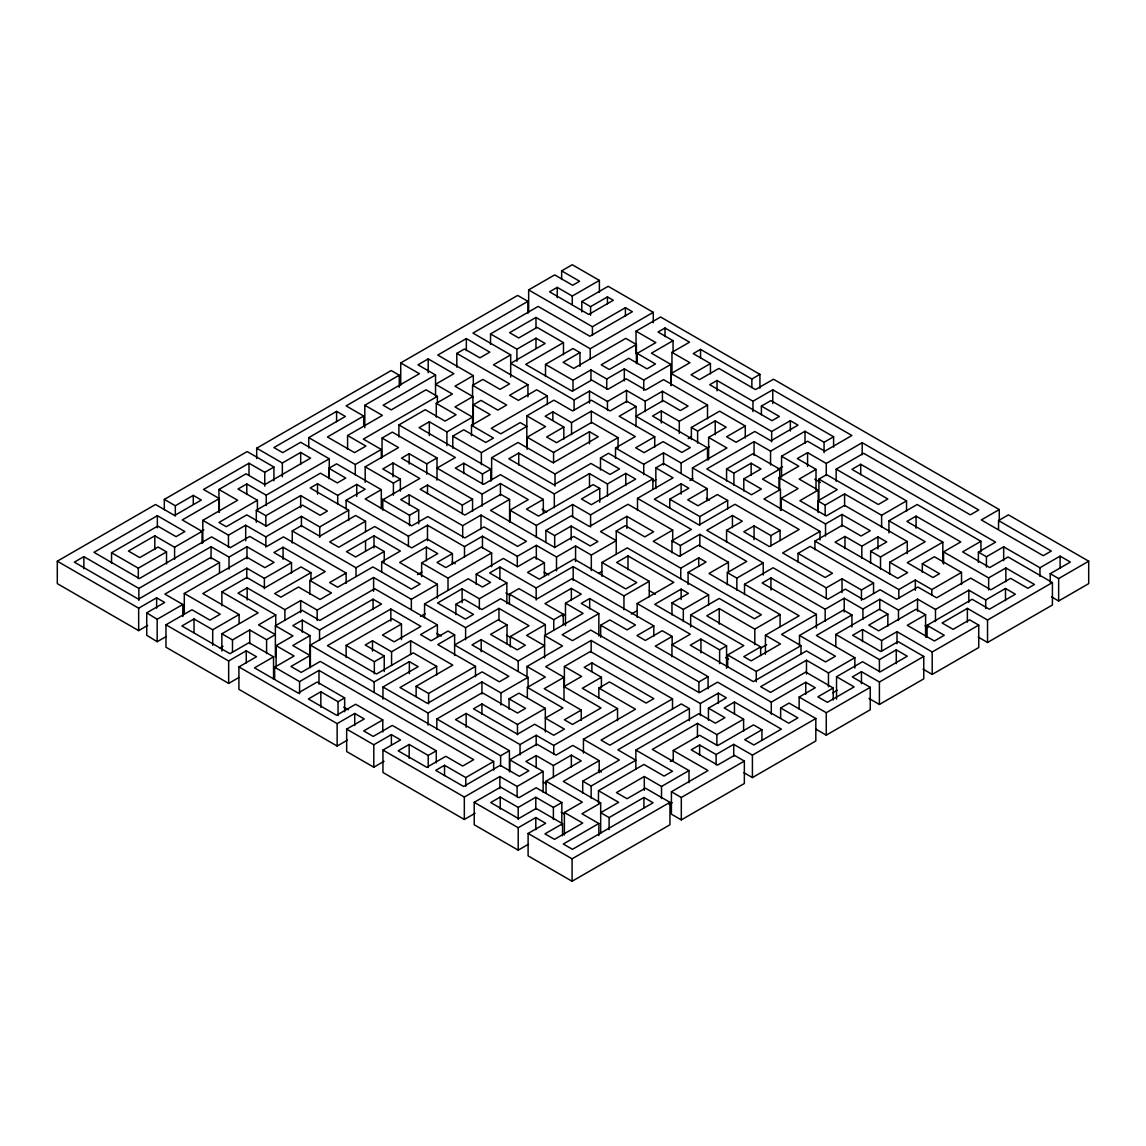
<?xml version="1.0" encoding="UTF-8"?>
<svg xmlns="http://www.w3.org/2000/svg" width="1146" height="1146" viewBox="0 0 1146 1146"><rect width="100%" height="100%" fill="white"/><g stroke="black" fill="none" stroke-linecap="round" stroke-linejoin="round"><path stroke-width="1.5" d="M147.648 625.43L138.666 630.615L57.3 583.629L57.3 561.196L155.527 504.498L174.593 515.499L201.338 500.043L193.287 495.387L175.324 505.758L164.322 499.412L164.322 509.769M164.322 499.412L247.164 451.581L273.923 467.038L273.923 480.833M400.728 385.357L400.728 362.924L517.648 295.424L527.919 301.341L527.919 313.417M528.65 312.342L528.65 289.924L554.678 274.897L572.628 285.268L579.604 281.243L561.64 270.871L561.64 279.495M561.64 270.871L572.269 264.74L599.387 280.398L599.387 292.474M256.69 458.558L256.69 448.201L391.201 370.545L399.266 375.2L399.266 387.276M184.305 614.184L184.305 593.47L246.977 557.285L264.941 567.657L274.095 562.371L246.977 546.714L229.014 557.071L211.05 546.714L138.852 588.399L83.873 556.655L74.347 562.156L138.48 599.186L210.692 557.5L219.488 562.571L219.488 572.928M308.732 447.971L308.732 437.629L345.39 416.456L336.595 411.385L273.923 447.57L282.718 452.641L300.667 442.27L329.26 458.787L329.26 477.767M399.266 375.2L346.121 405.885L363.712 416.041L363.712 426.384M436.282 417.144L436.282 403.335L452.412 394.023L435.552 384.297L453.873 373.711L428.217 358.899L417.961 364.829L435.552 374.986L435.552 396.373M527.919 301.341L472.94 333.085L510.686 354.888L510.686 377.149M111.549 563.087L111.549 552.744L157.733 526.071L176.054 536.657L184.85 531.572L157.36 515.7L93.958 552.315L139.397 578.558L211.609 536.872L230.303 547.659L249.728 536.443L266.946 546.384L283.449 536.872L346.121 573.057L346.121 583.4M273.923 467.038L264.755 472.324L248.997 463.228L203.544 489.471L219.301 498.567L219.301 512.362M456.81 367.207L456.81 353.398L464.502 348.957L479.902 357.839L489.8 352.137L466.336 338.586L437.758 355.088L473.312 375.616L473.312 385.973M599.387 280.398L572.269 296.055L557.243 287.374L549.536 291.815L588.758 314.462L613.311 300.281L607.452 296.9L590.591 306.641L581.796 301.556L581.796 311.913M218.943 511.904L218.943 489.471L246.061 473.814L264.755 484.6L310.566 458.142L300.667 452.441L282.346 463.013L256.69 448.201M364.815 427.673L364.815 405.24L419.422 373.711L400.728 362.924M490.531 344.287L490.531 333.93L538.176 306.426L589.861 336.265L632.377 311.712L625.415 307.687L592.425 326.739L528.65 289.924M202.083 543.448L202.083 531.372L174.593 547.229L154.796 535.812L128.409 551.04L139.769 557.601L158.091 547.029L166.528 551.885L166.528 563.975M219.301 498.567L182.286 519.94L202.083 531.372M363.712 416.041L327.427 436.984L354.558 452.641L365.918 446.08L347.582 435.509L347.582 449.304M329.26 458.787L266.216 495.187L246.791 483.97L237.996 489.041L257.42 500.258L257.42 510.615M435.552 374.986L383.136 405.24L391.201 409.896L426.026 389.798L437.385 396.358L437.385 403.263M653.263 322.699L653.263 312.342L590.233 348.742L535.984 317.428L509.598 332.669L518.751 337.955L537.087 327.369L563.474 342.611L563.474 354.687M347.582 435.509L382.406 415.396L364.815 405.24M202.813 542.789L202.813 520.356L237.623 500.258L218.943 489.471M581.796 301.556L608.182 286.314L653.263 312.342M200.794 531.687L203.873 529.896M490.531 333.93L516.918 349.172L535.984 338.17L545.138 343.456L510.686 363.339L574.103 399.954L589.488 391.073L607.452 401.429L626.518 390.428L645.212 401.229L662.431 391.273L688.087 406.085L680.395 410.54L663.162 400.584L636.044 416.256L690.293 447.57L681.856 452.441L663.162 441.64L644.109 452.641L635.672 447.785L654.738 436.769L654.738 447.126M111.549 552.744L138.308 568.187L166.528 551.885M257.42 500.258L218.943 522.476L226.263 526.716L246.791 514.855L266.216 526.071L302.501 505.128L320.092 515.285L327.427 511.044L300.667 495.602L265.858 515.7L256.317 510.199L256.317 522.29M437.385 396.358L363.354 439.104L381.303 449.476L381.303 458.099M473.312 375.616L454.976 386.202L472.94 396.573L472.94 419.006M510.686 354.888L493.468 364.829L527.919 384.712L527.919 396.803M398.894 436.998L398.894 424.922L425.295 409.695L445.078 421.112L456.079 414.766L436.282 403.335M256.317 510.199L320.465 473.169L337.325 482.91L345.748 478.04L328.888 468.299L328.888 478.656M328.888 468.299L336.595 463.858L381.303 489.671L381.303 508.652M472.567 397.433L472.567 385.357L482.838 379.426L500.057 389.368L509.598 383.867L456.81 353.398M382.048 457.025L382.048 438.044L392.304 432.114L437.013 457.942L437.013 480.174M202.813 520.356L228.469 535.168L245.688 525.226L265.858 536.872L301.412 516.345L319.734 526.916L348.685 510.199L348.685 520.556M346.121 508.881L346.121 500.258L365.187 489.256L356.75 484.386L337.698 495.387L317.528 483.755L310.208 487.981L348.685 510.199M563.474 342.611L525.713 364.399L572.269 391.273L591.694 380.057L607.824 389.368L626.146 378.796L645.57 390.012L663.534 379.641L707.512 405.039L707.512 418.834M308.732 437.629L355.289 464.502L381.303 449.476M472.567 425.725L472.567 417.101L446.911 431.913L429.32 421.757L419.064 427.673L490.903 469.158L490.903 481.234M472.94 396.573L454.976 406.945L472.567 417.101M365.187 482.351L365.187 466.823L398.536 447.57L382.048 438.044M473.312 425.524L473.312 404.825L481.005 400.384L497.865 410.11L506.661 405.039L472.567 385.357M545.51 376.49L545.51 364.399L573 348.527L579.962 352.553L579.962 366.362M579.962 352.553L563.101 362.294L573.731 368.425L625.773 338.371L636.402 344.516L636.402 363.497M57.3 561.196L138.666 608.182L156.63 597.811L164.695 602.467L146.731 612.838L146.731 635.271L157.174 641.717L166.227 636.488M219.488 562.571L164.881 594.115L182.83 604.472L182.83 616.562M527.919 384.712L509.598 395.298L518.393 400.384L536.715 389.798L547.344 395.929L547.344 404.567M382.778 510.185L382.778 499.842L419.794 478.469L393.035 463.013L382.778 468.943L400.369 479.1L400.369 491.176M437.013 457.942L426.756 463.858L409.165 453.701L401.472 458.142L472.567 499.198L472.567 511.274M452.785 448.215L452.785 436.139L463.772 429.793L485.761 442.485L493.468 438.044L471.479 425.352L471.479 435.695M471.479 425.352L490.159 414.551L473.312 404.825M636.044 353.613L636.044 331.18L660.597 316.998L759.927 374.355L759.927 388.15M292.244 543.018L292.244 530.942L301.412 525.656L319.734 536.228L355.647 515.499L365.545 521.215L365.545 531.558M381.303 489.671L365.187 498.983L411.729 525.856L427.859 516.56L464.875 537.932L483.941 526.916L517.648 546.384L526.458 541.313L481.005 515.07L462.683 525.656L409.165 494.757L400.728 499.627L418.691 509.999L418.691 523.794M157.174 641.717L157.174 619.284L182.83 604.472M365.187 466.823L393.407 483.125L400.369 479.1M291.514 573.043L291.514 562.686L264.382 578.343L246.791 568.187L202.813 593.585L239.099 614.528L239.099 623.152M309.835 594.258L309.835 580.463L325.235 571.567L283.076 547.229L273.923 552.53L291.514 562.686M545.51 364.399L573 380.271L590.964 369.9L606.721 379.011L624.312 368.854L643.737 380.057L670.868 364.399L670.868 385.113M547.344 395.929L491.262 428.318L500.788 433.818L520.227 422.602L526.816 426.412L481.363 452.641L452.785 436.139M636.402 344.516L601.22 364.829L609.285 369.485L628.71 358.268L647.032 368.854L655.469 363.984L637.147 353.398L637.147 363.755M671.957 374.771L671.957 352.338L689.548 342.181L664.995 328.014L658.033 332.025L673.06 340.706L673.06 352.782M221.866 605.69L221.866 591.88L246.791 577.498L264.755 587.869L301.04 566.912L310.938 572.628L310.938 581.251M526.816 447.112L526.816 415.826L553.948 400.169L572.628 410.956L591.322 400.169L610.016 410.956L626.876 401.229L636.044 406.515L636.044 426.599M238.912 677.487L228.656 683.403L165.969 647.218L165.969 624.785L191.998 609.772L209.962 620.129L220.218 614.213L184.305 593.47M637.147 353.398L655.841 342.611L636.044 331.18M673.06 340.706L651.429 353.183L670.868 364.399M437.385 598.069L437.385 584.274L411.357 599.286L373.61 577.498L317.17 610.087L300.667 600.561L284.91 609.658L247.164 587.869L237.996 593.155L275.742 614.958L275.742 627.034M239.099 614.528L212.712 629.77L194.018 618.969L181.913 625.96L229.931 653.678L248.997 642.677L273.55 656.844L273.55 679.277M490.903 469.158L482.466 474.014L463.772 463.228L455.349 468.098L483.569 484.386L500.43 474.659L543.319 499.412L543.319 513.222M615.517 458.343L615.517 447.986L635.314 436.569L591.322 411.17L571.539 422.602L552.845 411.801L545.138 416.256L563.832 427.043L563.832 439.119M472.567 499.198L462.311 505.128L427.487 485.016L420.152 489.256L464.875 515.07L500.788 494.327L509.598 499.412L509.598 521.845M365.545 521.215L329.633 541.943L338.786 547.229L374.713 526.501L411.729 547.874L427.129 538.978L452.412 553.59L452.412 563.932M491.634 480.16L491.634 457.727L518.021 442.485L553.203 462.798L598.284 436.769L589.488 431.698L553.575 452.441L527.189 437.199L527.189 449.275M527.189 437.199L545.51 426.613L526.816 415.826M381.675 572.183L381.675 561.841L400.369 551.04L373.983 535.812L346.493 551.684L355.647 556.97L374.713 545.969L384.239 551.47L384.239 561.827M382.778 499.842L409.523 515.285L418.691 509.999M310.938 572.628L274.653 593.585L280.885 597.181L298.476 587.024L320.092 599.501L331.466 592.94L309.835 580.463M618.081 447.971L618.081 437.629L555.036 474.014L518.751 453.071L508.853 458.787L553.948 484.815L590.964 463.442L610.016 474.444L619.542 468.943L600.49 457.942L600.49 470.018M563.832 427.043L546.613 436.984L556.512 442.7L591.694 422.387L618.081 437.629M759.927 374.355L751.862 379.011L700.55 349.387L693.215 353.613L710.448 363.554L710.448 373.911M671.227 385.586L671.227 373.51L689.921 362.709L671.957 352.338M221.866 651.043L221.866 633.781L258.151 612.838L221.866 591.88M346.121 500.258L408.434 536.228L427.487 525.226L464.502 546.599L482.466 536.228L517.29 556.34L536.342 545.338L556.512 556.97L575.564 545.969L591.322 555.065L616.247 540.683L600.49 531.572L626.876 516.345L653.635 531.787L644.84 536.872L625.415 525.656L616.247 530.942L616.247 554.478M398.894 424.922L455.349 457.512L437.013 468.098L482.108 494.127L500.43 483.54L528.277 499.627L509.956 510.199L509.956 522.29M346.121 573.057L329.633 582.569L337.698 587.225L372.88 566.912L411.357 589.13L420.152 584.059L381.675 561.841M292.244 530.942L356.019 567.757L384.239 551.47M636.044 406.515L619.184 416.256L654.738 436.769M710.448 363.554L691.024 374.771L699.447 379.641L718.871 368.425L755.529 389.583L773.493 379.211L999.269 509.569L999.269 521.645M221.866 633.781L232.495 639.926L249.728 629.971L266.588 639.712L275.384 634.626L258.523 624.899L275.742 614.958M220.032 647.963L222.969 646.272M275.384 657.059L275.384 625.745L302.143 610.302L319.734 620.459L374.713 588.715L437.385 624.899L437.385 636.975M707.512 405.039L679.292 421.327L661.328 410.956L652.532 416.041L707.512 447.785L707.512 459.861M165.969 624.785L228.656 660.984L246.247 650.813L256.503 656.744L238.912 666.9L238.912 689.333L337.139 746.046L347.41 740.115M421.628 576.696L421.628 562.901L437.758 553.59L426.384 547.029L399.639 562.471L437.385 584.274M509.598 499.412L490.531 510.414L554.678 547.444L573.731 536.443L590.233 545.969L597.926 541.528L571.166 526.071L554.678 535.597L545.883 530.512L545.883 542.602M781.558 476.951L781.558 456.237L807.572 441.224L824.805 451.166L851.922 435.509L772.762 389.798L752.965 401.229L717.038 380.486L709.718 384.712L772.017 420.697L779.352 416.456L761.388 406.085L761.388 414.723M310.38 667.531L310.38 645.112L381.489 604.057L373.066 599.186L319.548 630.085L302.315 620.129L292.789 625.644L310.022 635.586L310.022 667.559M600.49 457.942L608.555 453.286L652.905 478.885L652.905 489.242M276.114 668.061L276.114 645.642L292.975 635.901L275.384 625.745M543.319 499.412L526.458 509.139L538.548 516.13L593.155 484.6L599.759 488.411L599.759 502.206M491.634 457.727L554.306 493.912L589.488 473.599L607.452 483.97L625.773 473.384L635.672 479.1L591.322 504.698L581.423 498.983L599.759 488.411M310.022 635.586L292.789 645.527L310.022 655.469L290.955 666.485L301.226 672.401L320.278 661.4L493.654 761.488L493.654 770.126M273.55 656.844L254.484 667.86L298.103 693.029L317.17 682.028L344.66 697.9L344.66 711.709M452.412 553.59L437.013 562.471L445.823 567.557L481.363 547.029L491.634 552.945L491.634 566.754M417.473 574.604L421.929 572.026M274.653 679.292L274.653 667.216L294.078 655.999L276.114 645.642M691.382 439.548L691.382 427.458L719.616 411.17L745.272 425.983L745.272 438.059M691.382 427.458L697.613 431.068L715.219 420.911L726.206 427.257L708.615 437.414L708.615 459.847M401.472 639.583L401.472 624.054L382.406 635.056L394.138 641.832L420.897 626.375L390.843 609.027L327.427 645.642L376.547 673.991L413.19 652.833L436.655 666.37L436.655 674.994M509.956 510.199L536.342 525.441L572.628 504.498L590.591 514.855L652.905 478.885M615.517 447.986L643.737 464.288L663.534 452.856L681.125 463.013L709.345 446.725M688.202 438.617L691.181 436.898M421.628 562.901L448.014 578.128L491.634 552.945M346.121 657.503L346.121 645.427L392.304 618.754L401.472 624.054M545.883 530.512L571.166 515.915L589.488 526.501L627.979 504.283L672.688 530.097L672.688 542.173M761.388 406.085L770.929 400.584L833.6 436.769L833.6 447.126M655.841 488.583L655.841 467.883L663.534 463.442L707.154 488.626L707.154 500.702M424.564 617.751L424.564 603.942L468.17 578.773L482.466 587.024L490.531 582.369L476.235 574.117L476.235 584.46M476.235 574.117L503.366 558.446L517.648 566.711L534.509 556.97L544.407 562.686L544.407 576.481M274.653 667.216L299.579 681.612L319.003 670.396L473.67 759.698L462.683 766.044L445.823 756.303L426.756 767.319L398.163 750.802L409.165 744.456L428.217 755.458L436.282 750.802L436.282 762.878M506.847 603.598L506.847 582.899L479.357 598.756L462.125 588.815L437.571 602.997L465.419 619.084L473.484 614.428L455.893 604.271L455.893 614.614M649.238 596.837L649.238 581.309L623.954 595.906L573.186 566.597L536.17 587.97L499.885 567.026L489.614 572.943L506.847 582.899M416.127 696.61L416.127 686.268L452.785 665.11L410.626 640.772L391.574 651.773L372.507 640.772L365.187 644.997L384.239 655.999L384.239 671.527M745.272 425.983L726.578 436.769L736.104 442.27L754.799 431.483L770.929 440.795L798.046 425.137L790.353 420.697L771.659 431.483L671.227 373.51M652.876 481.449L655.913 479.687M420.553 616.419L425.137 613.769M637.505 510.428L637.505 498.352L673.06 477.825L655.841 467.883M455.893 604.271L464.331 599.401L481.922 609.557L500.616 598.756L545.324 624.584L545.324 634.927M692.485 479.959L692.485 467.883L726.936 447.986L708.615 437.414M344.66 697.9L338.056 701.71L320.837 691.769L308.374 698.96L336.595 715.262L355.647 704.246L382.778 719.917L382.778 731.993M544.407 562.686L527.547 572.413L539.279 579.188L574.103 559.09L625.773 588.929L636.775 582.569L601.951 562.471L601.951 576.28M669.765 507.821L669.765 499.198L688.818 488.196L681.125 483.755L654.366 499.198L699.089 525.011L735.001 504.283L780.082 530.312L780.082 540.654M833.6 436.769L824.074 442.27L805.008 431.268L770.556 451.166L754.068 441.64L706.781 468.943L751.504 494.757L761.388 489.041L743.797 478.885L743.797 490.961M437.385 624.899L420.525 634.626L431.154 640.772L448.014 631.031L454.618 634.841L454.618 655.555M346.121 645.427L374.341 661.715L384.239 655.999M689.921 480.375L692.857 478.67M509.411 604.458L509.411 594.115L518.937 588.6L536.901 598.971L572.083 578.658L653.822 625.845L653.822 636.202M726.578 481.019L726.578 468.943L752.965 453.701L779.724 469.158L779.724 488.139M424.564 603.942L465.605 627.65L498.968 608.397L529.022 625.745L510.328 636.531L510.328 646.888M707.154 488.626L687.729 499.842L697.986 505.758L717.41 494.542L727.667 500.473L727.667 509.096M726.578 468.943L733.898 473.169L751.131 463.228L761.03 468.943L743.797 478.885M454.618 634.841L437.758 644.582L475.504 666.37L475.504 676.727M310.38 645.112L374.155 681.927L409.351 661.614L418.147 666.686L382.95 686.998L382.95 699.089M601.951 562.471L627.249 547.874L708.615 594.846L708.615 605.203M545.324 624.584L526.63 635.371L544.594 645.742L518.207 660.984L481.191 639.611L472.023 644.897L528.105 677.272L528.105 687.629M507.019 643.88L507.019 624.899L490.531 634.426L517.29 649.868L525.355 645.212L510.328 636.531M238.912 666.9L337.139 723.613L354.73 713.457L364.27 718.957L346.665 729.114L346.665 751.547L373.797 767.204L384.053 761.288M436.655 666.37L399.997 687.528L427.487 703.4L482.108 671.871L499.327 681.827L508.853 676.312L454.618 644.997L498.224 619.814L507.019 624.899M565.479 625.644L565.479 603.211L581.251 594.115L571.353 588.399L544.966 603.627L563.288 614.213L563.288 624.57M637.147 617.322L637.147 603.527L673.791 582.369L627.979 555.91L616.62 562.471L649.238 581.309M672.688 530.097L653.263 541.313L679.292 556.34L698.716 545.124L728.412 562.256L728.412 572.613M778.048 469.273L782.546 466.68M598.656 573.258L601.593 571.567M836.165 481.234L836.165 469.158L863.654 453.286L970.318 514.855L978.741 509.999L862.193 442.7L826.266 463.442L807.572 452.641L797.315 458.572L816.009 469.359L816.009 490.073M779.724 469.158L762.491 479.1L780.455 489.471L780.455 510.171M669.765 499.198L699.819 516.56L727.667 500.473M778.994 489.7L778.994 477.61L798.776 466.193L781.558 456.237M671.957 552.759L671.957 540.683L691.382 529.466L637.505 498.352M671.957 540.683L680.395 545.539L699.819 534.322L746.734 561.411L727.309 572.628L727.309 584.704M726.578 542.387L726.578 530.312L742.336 521.215L732.437 515.499L706.781 530.312L763.222 562.901L763.222 574.977M600.676 637.291L600.676 625.215L609.83 619.929L627.063 629.87L635.486 625L589.674 598.556L581.251 603.412L598.842 613.583L598.842 636.001M509.411 594.115L553.762 619.714L563.288 614.213M780.455 489.471L763.952 498.983L820.035 531.372L820.035 539.995M816.009 469.359L799.149 479.1L818.201 490.101L818.201 512.534M562.557 615.903L565.479 614.213M382.778 719.917L363.712 730.919L373.238 736.42L392.304 725.418L436.282 750.802M416.127 686.268L428.59 693.459L475.504 666.37M781.185 510.428L781.185 498.352L798.046 488.626L778.994 477.61M544.594 658.019L544.594 635.586L583.085 613.368L565.479 603.211M818.932 501.533L818.932 479.1L826.638 474.659L878.309 504.498L887.849 498.983L836.165 469.158M598.842 613.583L562.185 634.741L572.456 640.657L590.777 630.085L699.261 692.714L717.597 682.142L788.706 723.198L797.86 717.897L780.641 707.956L780.641 718.313M382.95 686.998L428.045 713.027L481.922 681.927L500.974 692.929L528.105 677.272M346.665 729.114L373.797 744.771L391.388 734.615L400.556 739.915L382.95 750.071L382.95 772.49L464.331 819.476L475.146 813.23M616.247 530.942L680.753 568.187L698.716 557.816L706.051 562.056L688.087 572.413L688.087 584.503M780.082 530.312L770.929 535.597L754.068 525.856L743.797 531.787L769.453 546.599L799.149 529.466L692.485 467.883M978.383 562.457L978.383 552.1L995.602 542.158L860.718 464.288L851.922 469.359L906.543 500.888L906.543 511.245M818.201 490.101L799.879 500.687L826.266 515.915L844.588 505.343L907.274 541.528L907.274 553.604M527.002 678.561L527.002 666.485L562.557 645.957L544.594 635.586M436.841 729.314L436.841 718.957L482.28 692.714L517.476 713.027L525.541 708.371L509.039 698.859L509.039 709.202M817.843 511.245L817.843 500.888L837.268 489.671L818.932 479.1M631.389 614.041L637.334 610.603M817.843 500.888L825.163 505.128L844.588 493.912L881.618 515.285L906.543 500.888M708.429 720.247L708.429 708.171L726.392 697.799L718.327 693.144L700.364 703.515L591.15 640.456L545.697 666.686L564.018 677.272L564.018 700.392M545.324 731.922L545.324 708.371L517.476 724.458L481.922 703.931L473.484 708.801L517.476 734.199L534.695 724.243L553.762 735.259L564.391 729.114L545.324 718.112L562.915 707.956L527.361 687.428L527.361 697.785M671.957 614.972L671.957 602.896L688.46 593.37L681.125 589.13L654.738 604.372L726.578 645.843L726.578 668.276M617.536 720.662L617.536 708.586L553.762 745.416L536.17 735.259L520.04 744.571L466.164 713.457L455.535 719.588L509.411 750.702L509.411 771.401M728.412 562.256L708.987 573.473L780.082 614.528L780.082 626.604M527.361 687.428L545.324 677.057L527.002 666.485M564.391 687.185L564.391 666.485L590.405 651.458L672.516 698.859L672.516 709.202M509.039 698.859L518.937 693.144L545.324 708.371M781.185 498.352L825.535 523.966L842.024 514.439L870.258 530.727L861.09 536.027L842.396 525.226L814.906 541.098L814.906 549.722M564.018 677.272L544.221 688.703L581.251 710.076L581.251 720.419M653.822 625.845L636.961 635.586L645.384 640.456L662.245 630.715L672.143 636.431L672.143 645.055M727.309 572.628L736.835 578.128L763.222 562.901M671.957 602.896L683.317 609.443L708.615 594.846M598.842 698.415L598.842 688.058L609.471 681.927L646.115 703.085L653.822 698.645L591.88 662.875L584.174 667.33L601.406 677.272L601.406 687.629M820.035 531.372L782.646 552.945L825.163 577.498L832.497 573.258L798.046 553.375L798.046 561.998M690.651 627.034L690.651 614.958L719.244 598.441L754.426 618.754L761.388 614.743L688.087 572.413M744.528 594.616L744.528 584.274L773.12 567.757L827.741 599.286L845.333 589.13L863.282 599.501L880.142 589.775L896.645 599.286L917.903 587.024L936.597 597.811L970.676 578.128L990.832 589.775L1010.629 578.343L1027.862 588.285L1034.451 584.474L1005.859 567.972L988.64 577.913L943.559 551.885L943.559 563.975M798.046 553.375L810.136 546.384L873.553 582.999L873.553 593.356M493.654 761.488L465.792 777.575L444.533 765.299L435.738 770.384L463.586 786.457L500.243 765.299L519.31 776.3L528.836 770.8L509.769 759.798L509.769 771.874M927.057 637.405L927.057 625.315L972.152 599.286L989.37 609.242L1015.399 594.215L1005.5 588.5L985.703 599.931L968.843 590.19L935.494 609.443L917.531 599.086L898.478 610.087L879.784 599.286L862.924 609.027L844.23 598.241L825.163 609.242L770.929 577.913L762.133 582.999L816.367 614.313L816.367 628.123M780.082 614.528L754.799 629.125L719.244 608.598L706.781 615.803L760.658 646.903L760.658 655.526M870.616 563.331L870.616 551.255L886.746 541.943L877.951 536.872L861.821 546.184L844.96 536.443L835.062 542.158L897.748 578.343L907.632 572.628L889.683 562.256L889.683 574.332M601.406 677.272L582.34 688.273L617.536 708.586M672.143 636.431L655.283 646.158L708.07 676.641L708.07 688.717M671.957 656.873L671.957 644.783L690.293 634.211L637.147 603.527M888.938 532.861L888.938 520.785L917.172 504.498L980.947 541.313L980.947 551.67M726.578 645.843L719.616 649.868L700.922 639.081L690.293 645.212L753.323 681.612L806.483 650.928L825.535 661.93L835.434 656.214L799.507 635.471L799.507 645.828M436.841 718.957L500.616 755.773L509.411 750.702M943.559 551.885L960.778 541.943L916.069 516.13L906.901 521.416L942.829 542.158L942.829 562.858M581.251 710.076L564.391 719.803L572.456 724.458L601.034 707.956L564.018 686.583L581.609 676.427L564.391 666.485M509.769 759.798L536.901 744.141L555.953 755.142L572.814 745.416L599.2 760.643L599.2 772.719M726.578 530.312L826.266 587.869L842.024 578.773L861.448 589.975L873.553 582.999M382.95 750.071L464.331 797.043L499.885 776.515L517.104 786.457L543.132 771.444L543.132 792.144M546.055 793.247L546.055 781.171L581.251 760.858L571.353 755.142L553.389 765.514L536.17 755.572L525.899 761.488L543.132 771.444M870.616 551.255L880.515 556.97L907.274 541.528M727.667 667.029L727.667 654.953L743.797 645.642L690.651 614.958M889.683 562.256L925.223 541.729L888.938 520.785M528.464 844.23L518.207 850.16L474.215 824.762L474.215 802.329L500.616 787.101L518.937 797.673L536.17 787.732L561.827 802.544L561.827 824.977M583.443 753.08L583.443 739.27L635.486 709.231L598.842 688.058M765.428 654.251L765.428 635.271L799.149 615.803L744.528 584.274M600.676 625.215L698.902 681.927L708.07 676.641M561.827 802.544L553.389 807.414L535.798 797.258L518.207 807.414L500.243 797.043L490.717 802.544L518.565 818.631L536.17 808.474L562.557 823.702L562.557 835.778M816.367 614.313L781.558 634.426L800.982 645.642L800.982 654.266M760.658 646.903L743.797 656.644L751.131 660.87L780.455 643.937L765.428 635.271M942.829 542.158L907.274 562.686L932.93 577.498L939.519 573.688L922.301 563.746L922.301 572.37M999.269 509.569L981.305 519.94L1043.247 555.695L1051.312 551.04L998.538 520.571L998.538 529.194M672.516 698.859L601.034 740.115L609.83 745.201L681.311 703.931L689.376 708.586L689.376 720.662M760.743 648.12L766.703 644.697M922.301 563.746L934.391 556.755L961.523 572.413L961.523 584.503M799.507 635.471L843.499 610.087L851.922 614.958L851.922 627.034M998.538 520.571L1008.437 514.855L1088.7 561.196L1088.7 583.629L1058.646 600.991L1051.627 596.923M599.2 760.643L563.288 781.386L600.676 802.974L600.676 833.414M689.376 708.586L617.895 749.856L635.858 760.228L591.15 786.041L582.712 781.171L582.712 793.247M851.922 614.958L816.367 635.471L854.859 657.704L854.859 668.046M980.947 541.313L962.611 551.885L989.743 567.557L1008.065 556.97L1052.415 582.569L1052.415 605.002L987.537 642.462L978.24 637.09M727.667 654.953L756.26 671.456L800.982 645.642M814.906 541.098L898.836 589.56L915.339 580.034L931.827 589.56L961.523 572.413M835.792 646.502L835.792 634.426L879.412 609.242L887.849 614.098L887.849 626.189M635.858 769.052L635.858 750.071L698.902 713.672L715.39 723.198L724.931 717.683L708.429 708.171M582.712 781.171L619.37 760.013L583.443 739.27M743.611 731.248L743.611 719.172L716.866 734.615L697.441 723.398L652.346 749.427L689.004 770.585L689.004 782.675M761.947 740.101L761.947 729.744L744.714 739.7L753.882 744.986L781.371 729.114L734.457 702.025L724.186 707.956L743.611 719.172M854.859 657.704L828.472 672.931L806.483 660.239L760.658 686.683L770.556 692.399L805.738 672.086L833.228 687.958L833.228 700.034M978.383 552.1L986.434 556.755L1003.667 546.814L1039.952 567.757L1060.107 556.125L1070.378 562.056L1050.209 573.688L1050.209 582.311M474.215 802.329L518.207 827.727L535.798 817.571L545.697 823.286L528.105 833.443L528.105 855.876L572.083 881.26L669.952 824.762L669.952 802.329L645.384 788.162L627.063 798.733L616.433 792.602L644.296 776.515L661.514 786.457L689.004 770.585M887.849 614.098L868.783 625.114L878.681 630.816L916.069 609.242L925.596 614.743L925.596 637.176M923.017 669.121L932.199 674.421L978.741 647.533L978.741 625.114L932.199 651.988L897.003 631.675L881.618 640.557L862.551 629.555L852.653 635.271L880.887 651.558L898.106 641.617L923.762 656.429L923.762 678.862L879.412 704.461L868.94 698.415M598.47 802.773L598.47 790.697L643.923 764.454L664.078 776.1L672.516 771.229L635.858 750.071M564.391 834.918L564.391 812.485L582.34 802.128L546.055 781.171M673.246 760.844L673.246 750.487L699.633 735.259L717.597 745.616L753.509 724.888L761.947 729.744M671.957 644.783L771.287 702.14L805.738 682.242L815.279 687.743L799.149 697.055L799.149 709.13M562.557 823.702L544.966 833.858L554.492 839.359L582.712 823.072L564.391 812.485M670.381 761.445L673.39 759.712M743.783 772.59L752.421 777.575L815.823 740.961L815.823 718.542L752.421 755.142L733.727 744.356L716.121 754.512L699.633 744.986L691.21 749.856L717.597 765.084L734.457 755.357L744.356 761.073L744.356 783.506L681.311 819.891L671.413 814.19L671.413 791.757L708.07 770.585L673.246 750.487M925.596 614.743L907.274 625.315L934.391 640.986L944.29 635.271L927.057 625.315M600.676 802.974L581.982 813.76L598.842 823.501L598.842 835.577M780.641 707.956L789.064 703.085L815.823 718.542M836.537 699.175L836.537 676.742L862.551 661.715L880.142 671.871L907.274 656.214L896.272 649.868L879.412 659.595L835.792 634.426M1052.415 582.569L987.537 620.029L967.382 608.397L942.084 622.994L953.085 629.34L969.573 619.814L978.741 625.114M833.228 687.958L817.843 696.84L827.369 702.34L854.128 686.898L836.537 676.742M923.762 656.429L879.412 682.028L861.448 671.671L852.295 676.957L870.258 687.328L870.258 709.761L826.266 735.145L815.723 729.057M598.842 823.501L563.288 844.015L572.456 849.315L653.091 802.759L643.923 797.473L609.099 817.571L600.676 812.7L618.639 802.329L598.47 790.697M832.87 692.829L837.268 690.279M528.105 833.443L572.083 858.827L669.952 802.329M799.149 697.055L826.266 712.712L870.258 687.328M1050.209 573.688L1058.646 578.558L1088.7 561.196M669.149 804.492L672.201 802.716M671.413 791.757L681.311 797.473L744.356 761.073M814.763 479.229L820.522 482.552M706.394 498.338L709.489 500.129M925.023 625.831L928.016 627.564M542.072 509.282L546.671 511.933M649.352 590.691L655.469 594.215M725.576 657.546L728.612 659.294M544.106 572.241L548.748 574.92M381.518 498.682L384.497 500.401M452.169 561.912L455.249 563.689M505.93 592.94L510.457 595.562M506.475 635.156L510.987 637.763M436.726 633.409L441.282 636.03M598.413 770.341L601.406 772.075M543.347 782.145L546.212 783.807M561.182 812.328L564.204 814.075M343.743 707.111L348.384 709.789M146.731 612.838L157.174 619.284M1060.107 556.125L1060.107 568.201M1058.646 578.558L1058.646 600.991M1039.952 567.757L1039.952 576.395M1005.859 567.972L1005.859 581.781M1005.5 588.5L1005.5 600.576M1003.667 546.814L1003.667 560.623M988.64 577.913L988.64 590.004M987.537 620.029L987.537 642.462M986.434 556.755L986.434 567.112M985.703 599.931L985.703 608.555M968.843 590.19L968.843 602.266M967.382 608.397L967.382 622.192M935.494 609.443L935.494 621.533M932.199 651.988L932.199 674.421M931.827 589.56L931.827 594.731M917.531 599.086L917.531 611.162M916.069 516.13L916.069 528.206M915.339 580.034L915.339 590.391M898.836 589.56L898.836 598.183M898.478 610.087L898.478 620.444M897.003 631.675L897.003 643.751M896.272 649.868L896.272 663.677M881.618 515.285L881.618 527.361M881.618 640.557L881.618 650.914M880.515 556.97L880.515 569.046M879.784 599.286L879.784 609.643M879.412 659.595L879.412 671.685M879.412 682.028L879.412 704.461M877.951 536.872L877.951 548.948M862.924 609.027L862.924 619.384M862.551 629.555L862.551 641.631M862.193 442.7L862.193 454.776M861.821 546.184L861.821 558.26M861.448 589.975L861.448 600.332M861.448 671.671L861.448 683.747M860.718 464.288L860.718 474.645M844.96 536.443L844.96 548.519M844.588 493.912L844.588 505.988M844.23 598.241L844.23 612.036M842.024 514.439L842.024 526.515M842.024 578.773L842.024 592.568M828.472 672.931L828.472 686.74M826.266 463.442L826.266 475.518M826.266 587.869L826.266 598.212M826.266 712.712L826.266 735.145M825.535 523.966L825.535 536.042M825.163 505.128L825.163 515.485M825.163 609.242L825.163 621.318M824.074 442.27L824.074 452.627M807.572 452.641L807.572 466.451M806.483 660.239L806.483 674.034M805.738 682.242L805.738 694.318M805.008 431.268L805.008 443.359M790.353 420.697L790.353 431.039M772.762 389.798L772.762 403.607M771.659 431.483L771.659 441.84M771.287 702.14L771.287 714.216M770.929 535.597L770.929 545.954M770.929 577.913L770.929 590.004M770.556 451.166L770.556 464.975M756.26 671.456L756.26 681.798M754.799 629.125L754.799 644.654M754.068 441.64L754.068 455.449M754.068 525.856L754.068 539.666M752.965 401.229L752.965 411.572M752.421 755.142L752.421 777.575M751.862 379.011L751.862 387.635M751.131 463.228L751.131 475.304M736.835 578.128L736.835 590.204M734.457 702.025L734.457 714.101M733.898 473.169L733.898 485.245M733.727 744.356L733.727 756.432M732.437 515.499L732.437 527.575M719.616 649.868L719.616 663.677M719.244 608.598L719.244 624.126M718.327 693.144L718.327 703.501M717.038 380.486L717.038 390.843M716.866 734.615L716.866 744.972M716.121 754.512L716.121 764.869M715.219 420.911L715.219 434.706M700.922 639.081L700.922 652.876M700.55 349.387L700.55 358.01M700.364 703.515L700.364 715.591M699.819 516.56L699.819 525.183M699.819 534.322L699.819 546.413M699.633 744.986L699.633 755.343M698.902 681.927L698.902 692.284M698.716 557.816L698.716 566.439M697.613 431.068L697.613 443.144M697.441 723.398L697.441 737.207M683.317 609.443L683.317 621.533M681.311 797.473L681.311 819.891M681.125 463.013L681.125 473.37M681.125 483.755L681.125 494.112M681.125 589.13L681.125 599.487M680.753 568.187L680.753 578.544M680.395 545.539L680.395 555.896M679.292 421.327L679.292 433.403M664.995 328.014L664.995 336.638M663.534 452.856L663.534 464.932M662.431 391.273L662.431 401.63M661.514 786.457L661.514 798.547M661.328 410.956L661.328 423.032M645.212 401.229L645.212 411.572M644.296 776.515L644.296 790.325M643.923 797.473L643.923 807.815M643.737 380.057L643.737 390.414M643.737 464.288L643.737 474.645M627.979 555.91L627.979 569.72M626.876 516.345L626.876 528.421M626.518 390.428L626.518 402.504M625.773 473.384L625.773 485.46M625.415 307.687L625.415 316.325M624.312 368.854L624.312 380.93M623.954 595.906L623.954 609.715M609.099 817.571L609.099 829.647M607.452 296.9L607.452 303.805M607.452 401.429L607.452 410.067M607.452 483.97L607.452 496.046M606.721 379.011L606.721 389.354M592.425 326.739L592.425 335.363M591.88 662.875L591.88 671.513M591.322 411.17L591.322 423.246M591.322 555.065L591.322 570.593M591.15 640.456L591.15 652.532M591.15 786.041L591.15 798.117M590.964 369.9L590.964 380.257M590.591 306.641L590.591 315.265M590.591 514.855L590.591 526.945M590.233 348.742L590.233 359.099M589.674 598.556L589.674 608.898M589.488 391.073L589.488 403.148M589.488 431.698L589.488 443.774M589.488 473.599L589.488 487.394M575.564 545.969L575.564 561.497M574.103 399.954L574.103 410.311M573.186 566.597L573.186 580.406M573 380.271L573 390.628M572.628 504.498L572.628 516.574M572.269 296.055L572.269 304.678M572.083 858.827L572.083 881.26M571.539 422.602L571.539 434.678M571.353 588.399L571.353 600.475M571.353 755.142L571.353 767.218M571.166 526.071L571.166 539.881M557.243 287.374L557.243 297.731M556.512 556.97L556.512 570.78M555.036 474.014L555.036 486.09M554.678 535.597L554.678 547.673M554.306 493.912L554.306 507.721M553.762 619.714L553.762 630.071M553.762 745.416L553.762 754.039M553.575 452.441L553.575 462.783M553.389 765.514L553.389 777.59M553.389 807.414L553.389 819.49M552.845 411.801L552.845 420.439M536.342 525.441L536.342 537.517M536.342 545.338L536.342 559.133M536.17 587.97L536.17 600.046M536.17 735.259L536.17 745.602M536.17 755.572L536.17 767.648M535.984 317.428L535.984 327.785M535.984 338.17L535.984 348.513M535.798 797.258L535.798 809.334M535.798 817.571L535.798 829.647M520.04 744.571L520.04 754.913M518.751 453.071L518.751 465.147M518.207 660.984L518.207 671.327M518.207 807.414L518.207 819.49M518.207 827.727L518.207 850.16M517.29 556.34L517.29 566.683M517.476 724.458L517.476 734.815M517.104 786.457L517.104 796.814M516.918 349.172L516.918 361.248M500.974 692.929L500.974 705.005M500.616 755.773L500.616 766.13M500.43 483.54L500.43 495.616M500.243 797.043L500.243 809.119M499.885 567.026L499.885 579.102M499.885 776.515L499.885 788.591M498.968 608.397L498.968 620.473M482.466 474.014L482.466 484.371M482.466 536.228L482.466 548.304M482.108 494.127L482.108 506.203M481.922 681.927L481.922 694.003M481.922 703.931L481.922 714.287M481.363 452.641L481.363 464.717M481.005 515.07L481.005 528.879M481.191 639.611L481.191 651.687M479.357 598.756L479.357 609.113M466.336 338.586L466.336 350.662M466.164 713.457L466.164 727.266M465.792 777.575L465.792 786.199M465.605 627.65L465.605 639.726M464.502 546.599L464.502 556.956M464.331 797.043L464.331 819.476M463.772 463.228L463.772 473.585M462.683 525.656L462.683 537.732M462.311 505.128L462.311 513.752M462.125 588.815L462.125 602.624M448.014 578.128L448.014 590.204M446.911 431.913L446.911 445.708M444.533 765.299L444.533 775.656M429.32 421.757L429.32 435.552M428.59 693.459L428.59 703.816M428.217 358.899L428.217 372.708M428.045 713.027L428.045 725.117M428.217 755.458L428.217 767.534M427.487 485.016L427.487 493.654M427.487 525.226L427.487 540.754M426.756 463.858L426.756 474.215M426.384 547.029L426.384 560.824M411.357 599.286L411.357 609.643M410.626 640.772L410.626 654.567M409.523 515.285L409.523 525.642M409.165 453.701L409.165 464.058M409.165 494.757L409.165 505.114M409.351 661.614L409.351 673.69M409.165 744.456L409.165 758.265M408.434 536.228L408.434 546.585M393.407 483.125L393.407 495.201M393.035 463.013L393.035 476.822M391.574 651.773L391.574 665.582M391.388 734.615L391.388 744.972M390.843 609.027L390.843 621.103M374.341 661.715L374.341 673.791M374.155 681.927L374.155 692.284M373.983 535.812L373.983 547.888M373.61 577.498L373.61 591.307M373.797 744.771L373.797 767.204M373.066 599.186L373.066 609.543M372.507 640.772L372.507 651.114M365.545 540.683L365.545 551.025M356.75 484.386L356.75 496.462M356.019 567.757L356.019 576.395M355.289 464.502L355.289 474.845M354.73 713.457L354.73 725.533M338.056 701.71L338.056 715.519M337.698 495.387L337.698 504.025M337.139 723.613L337.139 746.046M336.595 411.385L336.595 421.728M320.837 691.769L320.837 707.297M319.734 526.916L319.734 537.273M319.548 630.085L319.548 640.428M319.003 670.396L319.003 684.191M317.528 483.755L317.528 494.112M317.17 610.087L317.17 620.444M302.315 620.129L302.315 632.22M301.412 516.345L301.412 526.687M300.667 452.441L300.667 464.517M300.667 495.602L300.667 507.678M300.667 600.561L300.667 612.637M299.579 681.612L299.579 693.688M284.91 609.658L284.91 620.015M283.076 547.229L283.076 559.32M282.346 463.013L282.346 476.822M266.588 639.712L266.588 653.521M266.216 495.187L266.216 505.529M265.858 515.7L265.858 526.057M265.858 536.872L265.858 547.215M264.755 472.324L264.755 486.133M264.382 578.343L264.382 588.7M249.728 629.971L249.728 643.78M248.997 463.228L248.997 475.304M247.164 587.869L247.164 599.945M246.791 483.97L246.791 494.313M246.977 546.714L246.977 558.79M246.791 568.187L246.791 578.544M246.247 650.813L246.247 662.904M245.688 525.226L245.688 540.754M232.495 639.926L232.495 652.002M229.014 557.071L229.014 569.161M228.656 660.984L228.656 683.403M228.469 535.168L228.469 547.258M212.712 629.77L212.712 645.298M211.05 546.714L211.05 558.79M194.018 618.969L194.018 632.778M193.287 495.387L193.287 504.025M175.324 505.758L175.324 516.115M174.593 547.229L174.593 559.32M157.36 515.7L157.36 527.79M156.63 597.811L156.63 608.168M154.796 535.812L154.796 549.607M138.852 588.399L138.852 600.475M138.666 608.182L138.666 630.615M138.308 568.187L138.308 578.544M83.873 556.655L83.873 568.731"/></g></svg>
